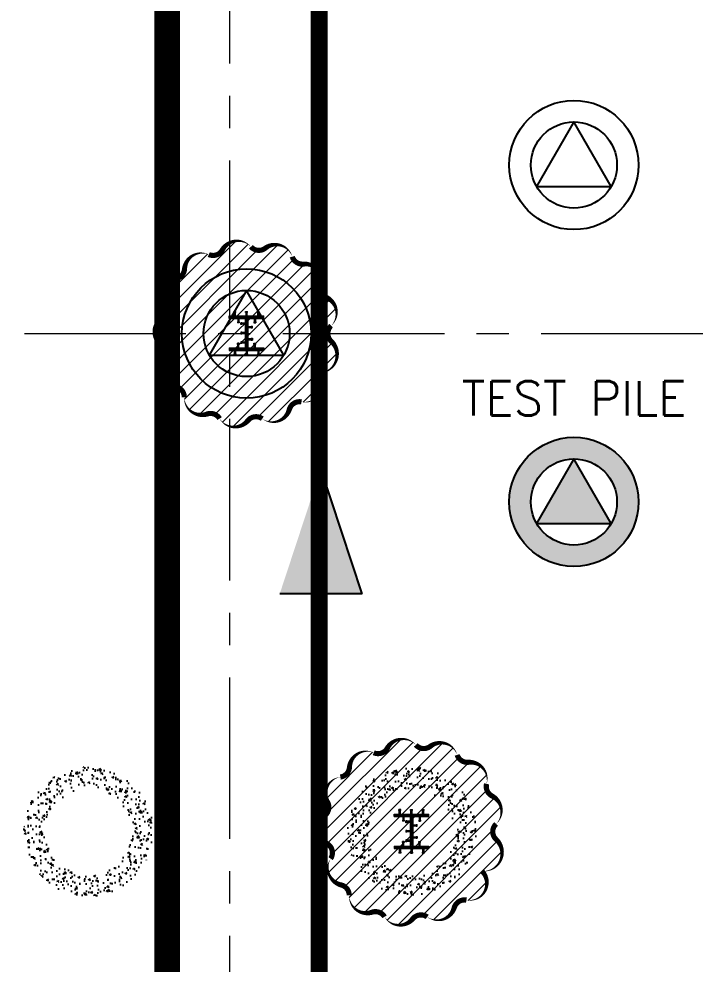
# Model space of a CAD drawing. Header units: millimetres. Extents: x -346728 to 1320345, y -537202 to -385966.
# Drawn here: x 431028 to 439029, y -431536 to -420565 of the extents above; entities that cross this region are included whole.
import ezdxf

# ---------------------------------------------------------------- set-up
doc = ezdxf.new("R2010")
doc.units = ezdxf.units.MM
doc.header["$LTSCALE"] = 100
doc.linetypes.add('HIDDEN', pattern=[9.524999999999999, 6.349999999999999, -3.174999999999999])
doc.linetypes.add('X1326_GLB$0$CENTER', pattern=[2, 1.25, -0.25, 0.25, -0.25])
for name, color, linetype, lineweight in [('A-giao thong', 8, 'Continuous', 15), ('KCMANH', 8, 'Continuous', 13), ('KINGPOST', 5, 'Continuous', 20), ('X1326_GLB$0$A-tim', 8, 'X1326_GLB$0$CENTER', 9)]:
    doc.layers.add(name, color=color, linetype=linetype, lineweight=lineweight)
for name, color, linetype in [('DM', 8, 'Continuous'), ('hach', 253, 'Continuous'), ('PL', 3, 'Continuous'), ('PLT', 6, 'Continuous'), ('thep doc', 6, 'Continuous')]:
    doc.layers.add(name, color=color, linetype=linetype)
doc.styles.add('simplex', font='simplex.shx')
pattern_1 = [(44.99999999999996, (188543.3296231151, 11377564.43864296), (-8.980256121069152, 8.980256121069143), []), (135, (188543.3296231151, 11377564.43864296), (-8.980256121069152, -8.980256121069143), [])]

# ---------------------------------------------------------------- blocks, each defined once
blk = doc.blocks.new('LVL-KHUNGTEN')
blk.add_lwpolyline([(61072.91373489425, 41092.78793908656), (119123.5098692991, 41092.78793908656), (119123.5098692991, 61.8816838347775), (61072.91373489425, 61.8816838347775)], close=True)
blk = doc.blocks.new('KP50')
at = {"ltscale": 0.1}
h = blk.add_hatch(color=6, dxfattribs=at)
h.dxf.hatch_style = 1
h.paths.add_polyline_path([(14.40000000000146, 171.2000000000044), (-14.39999999999418, 171.2000000000044), (-14.39999999999418, 142.3999999999869)])
h.paths.add_polyline_path([(-14.39999999999418, -142.3999999999724), (-14.39999999999418, -171.1999999999898), (14.40000000000146, -171.1999999999898)])
at = {"layer": 'KCMANH', "linetype": 'ByBlock'}
h = blk.add_hatch(dxfattribs=at)
h.set_pattern_fill('ANSI37', color=6, scale=4, style=0)
h.set_pattern_definition(pattern_1)
h.paths.add_polyline_path([(-200, 200.0000000000073), (-200, 171.2000000000044), (200, 171.2000000000044), (200, 200.0000000000073)])
h = blk.add_hatch(dxfattribs=at)
h.set_pattern_fill('ANSI37', color=6, scale=4, style=0)
h.set_pattern_definition([(44.99999999999996, (188728.9296231151, 11377564.43864296), (-8.980256121069152, 8.980256121069143), []), (135, (188728.9296231151, 11377564.43864296), (-8.980256121069152, -8.980256121069143), [])])
h.paths.add_polyline_path([(14.40000000000146, 171.2000000000044), (-14.39999999999418, 142.3999999999869), (-14.39999999999418, -142.3999999999724), (14.40000000000146, -171.1999999999898)])
h = blk.add_hatch(dxfattribs=at)
h.set_pattern_fill('ANSI37', color=6, scale=4, style=0)
h.set_pattern_definition(pattern_1)
h.paths.add_polyline_path([(-200, -171.1999999999898), (-200, -199.9999999999927), (200, -199.9999999999927), (200, -171.1999999999898)])
for p, q in [((-125.1904738589728, 252.8000000000029), (-145.990473858983, 252.8000000000029)), ((-145.990473858983, 240), (-145.990473858983, 252.8000000000029)), ((-125.1904738589728, 240), (-145.990473858983, 240)), ((-141.9904738589757, 200), (-141.9904738589757, 240)), ((-129.1904738589801, 200), (-129.1904738589801, 240)), ((-125.1904738589728, 240), (-125.1904738589728, 252.8000000000029)), ((-10.40000000000146, 252.8000000000029), (10.40000000000146, 252.8000000000029)), ((-10.40000000000146, 240), (-10.40000000000146, 252.8000000000029)), ((-10.40000000000146, 240), (10.40000000000146, 240)), ((-6.400000000001455, 200), (-6.400000000001455, 240)), ((6.400000000001455, 200), (6.400000000001455, 240)), ((10.40000000000146, 240), (10.40000000000146, 252.8000000000029)), ((125.1904738589801, 252.8000000000029), (145.990473858983, 252.8000000000029)), ((125.1904738589801, 240), (125.1904738589801, 252.8000000000029)), ((125.1904738589801, 240), (145.990473858983, 240)), ((129.1904738589801, 200), (129.1904738589801, 240)), ((141.990473858983, 200), (141.990473858983, 240)), ((145.990473858983, 240), (145.990473858983, 252.8000000000029)), ((-85.19047385897284, 131.1999999999935), (-105.990473858983, 131.1999999999935)), ((-105.990473858983, 131.1999999999935), (-105.990473858983, 118.4000000000015)), ((-85.19047385897284, 118.4000000000015), (-105.990473858983, 118.4000000000015)), ((-101.9904738589757, 171.1999999999935), (-101.9904738589757, 131.1999999999935)), ((-89.19047385898011, 171.1999999999935), (-89.19047385898011, 131.1999999999935)), ((-85.19047385897284, 131.1999999999935), (-85.19047385897284, 118.4000000000015)), ((-67.19999999999709, 99.5998938560515), (-67.19999999999709, 120.3998938560471)), ((-54.39999999999418, 120.3998938560471), (-67.19999999999709, 120.3998938560471)), ((-54.39999999999418, 99.5998938560515), (-54.39999999999418, 120.3998938560471)), ((-14.39999999999418, 116.3998938560471), (-54.39999999999418, 116.3998938560471)), ((85.19047385898011, 131.1999999999935), (105.990473858983, 131.1999999999935)), ((85.19047385898011, 131.1999999999935), (85.19047385898011, 118.4000000000015)), ((85.19047385898011, 118.4000000000015), (105.990473858983, 118.4000000000015)), ((89.19047385898011, 171.1999999999935), (89.19047385898011, 131.1999999999935)), ((101.990473858983, 171.1999999999935), (101.990473858983, 131.1999999999935)), ((105.990473858983, 131.1999999999935), (105.990473858983, 118.4000000000015)), ((-54.39999999999418, 99.5998938560515), (-67.19999999999709, 99.5998938560515)), ((-67.19999999999709, 10.40000000000146), (-67.19999999999709, -10.40000000000509)), ((-54.39999999999418, 10.40000000000146), (-67.19999999999709, 10.40000000000146)), ((-14.39999999999418, 103.5998938560479), (-54.39999999999418, 103.5998938560479)), ((-54.39999999999418, 10.40000000000146), (-54.39999999999418, -10.40000000000509)), ((-14.39999999999418, 6.399999999997817), (-54.39999999999418, 6.399999999997817)), ((14.40000000000146, 76.39989385604713), (54.40000000000146, 76.39989385604713)), ((14.40000000000146, 63.59989385604786), (54.40000000000146, 63.59989385604786)), ((54.40000000000146, 59.59989385605149), (54.40000000000146, 80.39989385604713)), ((54.40000000000146, 80.39989385604713), (67.20000000000437, 80.39989385604713)), ((54.40000000000146, 59.59989385605149), (67.20000000000437, 59.59989385605149)), ((67.20000000000437, 59.59989385605149), (67.20000000000437, 80.39989385604713)), ((-54.39999999999418, -10.40000000000509), (-67.19999999999709, -10.40000000000509)), ((-67.19999999999709, -99.5998938560515), (-67.19999999999709, -120.3998938560471)), ((-54.39999999999418, -99.5998938560515), (-67.19999999999709, -99.5998938560515)), ((-14.39999999999418, -6.400000000001455), (-54.39999999999418, -6.400000000001455)), ((-54.39999999999418, -99.5998938560515), (-54.39999999999418, -120.3998938560471)), ((-14.39999999999418, -103.5998938560515), (-54.39999999999418, -103.5998938560515)), ((14.40000000000146, -63.59989385605149), (54.40000000000146, -63.59989385605149)), ((14.40000000000146, -76.39989385604713), (54.40000000000146, -76.39989385604713)), ((54.40000000000146, -59.59989385605149), (54.40000000000146, -80.39989385604713)), ((54.40000000000146, -59.59989385605149), (67.20000000000437, -59.59989385605149)), ((54.40000000000146, -80.39989385604713), (67.20000000000437, -80.39989385604713)), ((67.20000000000437, -59.59989385605149), (67.20000000000437, -80.39989385604713)), ((-141.9904738589757, -200), (-141.9904738589757, -240)), ((-129.1904738589801, -200), (-129.1904738589801, -240)), ((-85.19047385897284, -118.4000000000015), (-105.990473858983, -118.4000000000015)), ((-105.990473858983, -131.1999999999971), (-105.990473858983, -118.4000000000015)), ((-85.19047385897284, -131.1999999999971), (-105.990473858983, -131.1999999999971)), ((-101.9904738589757, -171.1999999999971), (-101.9904738589757, -131.1999999999971)), ((-89.19047385898011, -171.1999999999971), (-89.19047385898011, -131.1999999999971)), ((-85.19047385897284, -131.1999999999971), (-85.19047385897284, -118.4000000000015)), ((-54.39999999999418, -120.3998938560471), (-67.19999999999709, -120.3998938560471)), ((-14.39999999999418, -116.3998938560471), (-54.39999999999418, -116.3998938560471)), ((-6.400000000001455, -200), (-6.400000000001455, -240)), ((6.400000000001455, -200), (6.400000000001455, -240)), ((85.19047385898011, -118.4000000000015), (105.990473858983, -118.4000000000015)), ((85.19047385898011, -131.1999999999971), (85.19047385898011, -118.4000000000015)), ((85.19047385898011, -131.1999999999971), (105.990473858983, -131.1999999999971)), ((89.19047385898011, -171.1999999999971), (89.19047385898011, -131.1999999999971)), ((101.990473858983, -171.1999999999971), (101.990473858983, -131.1999999999971)), ((105.990473858983, -131.1999999999971), (105.990473858983, -118.4000000000015)), ((129.1904738589801, -200), (129.1904738589801, -240)), ((141.990473858983, -200), (141.990473858983, -240)), ((-125.1904738589728, -240), (-145.990473858983, -240)), ((-145.990473858983, -240), (-145.990473858983, -252.8000000000029)), ((-125.1904738589728, -252.8000000000029), (-145.990473858983, -252.8000000000029)), ((-125.1904738589728, -240), (-125.1904738589728, -252.8000000000029)), ((-10.40000000000146, -240), (10.40000000000146, -240)), ((-10.40000000000146, -240), (-10.40000000000146, -252.8000000000029)), ((-10.40000000000146, -252.8000000000029), (10.40000000000146, -252.8000000000029)), ((10.40000000000146, -240), (10.40000000000146, -252.8000000000029)), ((125.1904738589801, -240), (145.990473858983, -240)), ((125.1904738589801, -240), (125.1904738589801, -252.8000000000029)), ((125.1904738589801, -252.8000000000029), (145.990473858983, -252.8000000000029)), ((145.990473858983, -240), (145.990473858983, -252.8000000000029))]:
    blk.add_line(p, q, dxfattribs=at)
at = {"layer": 'KINGPOST', "color": 6, "linetype": 'ByBlock'}
for p, q in [((-200, 200), (200, 200)), ((-200, 171.1999999999935), (-200, 200)), ((-200, 171.1999999999935), (200, 171.1999999999935)), ((-14.39999999999418, 171.1999999999935), (-14.39999999999418, -171.1999999999971)), ((-14.39999999997235, 142.4000000000015), (14.40000000000146, 171.1999999999935)), ((14.40000000000146, 171.1999999999935), (14.40000000000146, -171.1999999999971)), ((200, 171.1999999999935), (200, 200)), ((-200, -171.1999999999971), (200, -171.1999999999971)), ((-200, -171.1999999999971), (-200, -200)), ((-200, -200), (200, -200)), ((-14.39999999997235, -142.4000000000015), (14.40000000000146, -171.1999999999971)), ((200, -171.1999999999971), (200, -200))]:
    blk.add_line(p, q, dxfattribs=at)
blk.add_lwpolyline([(-14.39999999999418, 0), (14.40000000000146, 0)], dxfattribs=at)
blk = doc.blocks.new('B1 Kingpost Layout Plan1')
at = {"layer": 'KCMANH', "linetype": 'ByBlock'}
for p in [(63074.87515115773, -9446.26368807815, 4.915949125461339e-05), (64989.579109304, -15228.64484498394, -1.299204313909286e-06)]:
    blk.add_blockref('KP50', p, dxfattribs=at)

msp = doc.modelspace()

# ---------------------------------------------------------------- hatches: boundary and pattern name
at = {"ltscale": 0.1}
h = msp.add_hatch(color=3, dxfattribs=at)
h.dxf.hatch_style = 1
h.paths.add_polyline_path([(433685.623726429, -424045.2043332192), (433656.823726429, -424045.2043332192), (433656.823726429, -424074.0043332192)])
h.paths.add_polyline_path([(433656.823726429, -424358.8043332191), (433656.823726429, -424387.6043332192), (433685.623726429, -424387.6043332192)])
h = msp.add_hatch(color=3, dxfattribs=at)
h.dxf.hatch_style = 1
h.paths.add_polyline_path([(435600.3276845753, -429827.5854901249), (435571.5276845755, -429827.5854901249), (435571.5276845755, -429856.385490125)])
h.paths.add_polyline_path([(435571.5276845755, -430141.1854901249), (435571.5276845755, -430169.985490125), (435600.3276845753, -430169.985490125)])
at = {"layer": 'A-giao thong', "transparency": 33554572}
h = msp.add_hatch(dxfattribs=at)
h.set_pattern_fill('ANSI31', color=256, scale=1000)
h.set_pattern_definition([(45, (395322.2583374158, -521473.045831643), (-88.38834764831843, 88.38834764831844), [])])
edge = h.paths.add_edge_path()
edge.add_arc((434516.3349027914, -423980.7105831704), 200.091326396924, 313.1890045741997, 423.1890044747136)
edge.add_arc((434662.1439714274, -423692.1952821818), 123.1753799015254, 165.3246326879942, 243.18900447470742, ccw=False)
edge.add_arc((434349.1822620347, -423610.235107798), 200.3404647350627, 345.3246326879935, 455.3246325885028)
edge.add_arc((434319.160424959, -423288.1152682515), 123.1753799015117, 197.4523541326421, 275.32463258850305, ccw=False)
edge.add_arc((434010.6234763219, -423385.1145893393), 200.2499081724988, 17.45235413264597, 127.4523540331561)
edge.add_arc((433813.948079126, -423128.3604168247), 123.1753799015265, 221.3374224332373, 307.4523540331534, ccw=False)
edge.add_arc((433568.9020165341, -423343.9223833603), 203.1902650560175, 41.33742243323479, 151.337422333742)
edge.add_arc((433282.5293380812, -423187.3809407827), 123.1753799015094, 245.97207067360318, 331.33742233374693, ccw=False)
edge.add_arc((433150.8315241349, -423482.7914464293), 200.261910843809, 65.97207067360544, 175.9720705741139)
edge.add_arc((432828.1931467138, -423460.0723254112), 123.1753799015126, 278.0994113494279, 355.97207057411634, ccw=False)
edge.add_arc((432873.7730225023, -423780.3568143927), 200.3361020571378, 98.09941134942484, 208.0994112499362)
edge.add_arc((432588.3932870394, -423932.7316336585), 123.175379901518, -50.51419146834911, 28.099411249937475, ccw=False)
edge.add_arc((432794.3119070926, -424182.6569931938), 200.6535308265784, 129.4858085316449, 239.4858084321514)
edge.add_arc((432629.8872064495, -424461.6367079434), 123.1753799015154, -33.38585266077672, 59.48580843215609, ccw=False)
edge.add_arc((432899.8253754157, -424639.5325194584), 200.1101515091129, 146.6141473392238, 256.6141472397279)
edge.add_arc((432824.982284759, -424954.0353757259), 123.1753799015155, -1.2513417107547866, 76.61414723972922, ccw=False)
edge.add_arc((433148.4245494325, -424961.1004887923), 200.3440389897893, 178.7486582892484, 288.7486581897573)
edge.add_arc((433252.4092840083, -425267.4532093205), 123.1753799015132, 30.876836025434216, 108.7486581897549, ccw=False)
edge.add_arc((433529.9853745404, -425101.4797259256), 200.2371789537907, 210.876836025434, 320.876835925943)
edge.add_arc((433780.886046046, -425305.549655762), 123.1753799015087, 54.01226688685409, 140.8768359259447, ccw=False)
edge.add_arc((433972.6293279031, -425041.5188128573), 203.1339398279393, 234.0122668868539, 344.0122667873574)
edge.add_arc((434286.3172272267, -425131.3946937157), 123.1753799015273, 79.39644157920287, 164.0122667873614, ccw=False)
edge.add_arc((434345.8357716827, -424813.4693676275), 200.2731787634664, 259.3964415791925, 404.1286010454199)
edge.add_arc((434510.7161451865, -424463.1026500668), 211.9778768860564, 264.279643978025, 407.3982272340489)
edge.add_arc((434737.5809639702, -424216.404333223), 123.175379901495, 133.189004574196, 227.3982272340362, ccw=False)
h = msp.add_hatch(dxfattribs=at)
h.set_pattern_fill('ANSI31', color=256, scale=1000)
h.set_pattern_definition([(45, (397236.9622955623, -527255.4269885488), (-88.38834764831843, 88.38834764831844), [])])
edge = h.paths.add_edge_path()
edge.add_arc((436431.0388609376, -429763.0917400762), 200.091326396924, 313.1890045741997, 423.1890044747136)
edge.add_arc((436576.8479295737, -429474.5764390876), 123.1753799015254, 165.3246326879942, 243.18900447470742, ccw=False)
edge.add_arc((436263.886220181, -429392.6162647038), 200.3404647350627, 345.3246326879935, 455.3246325885028)
edge.add_arc((436233.8643831052, -429070.4964251572), 123.1753799015117, 197.4523541326421, 275.32463258850305, ccw=False)
edge.add_arc((435925.3274344681, -429167.4957462451), 200.2499081724988, 17.45235413264597, 127.4523540331561)
edge.add_arc((435728.6520372725, -428910.7415737305), 123.1753799015265, 221.3374224332373, 307.4523540331534, ccw=False)
edge.add_arc((435483.6059746803, -429126.3035402661), 203.1902650560175, 41.33742243323479, 151.337422333742)
edge.add_arc((435197.2332962277, -428969.7620976885), 123.1753799015094, 245.97207067360318, 331.33742233374693, ccw=False)
edge.add_arc((435065.5354822812, -429265.1726033351), 200.261910843809, 65.97207067360544, 175.9720705741139)
edge.add_arc((434742.8971048603, -429242.453482317), 123.1753799015126, 278.0994113494279, 355.97207057411634, ccw=False)
edge.add_arc((434788.4769806488, -429562.7379712985), 200.3361020571378, 98.09941134942484, 208.0994112499362)
edge.add_arc((434503.0972451859, -429715.1127905643), 123.175379901518, -50.51419146834911, 28.099411249937475, ccw=False)
edge.add_arc((434709.0158652389, -429965.0381500996), 200.6535308265784, 129.4858085316449, 239.4858084321514)
edge.add_arc((434544.591164596, -430244.0178648492), 123.1753799015154, -33.38585266077672, 59.48580843215609, ccw=False)
edge.add_arc((434814.5293335622, -430421.9136763642), 200.1101515091129, 146.6141473392238, 256.6141472397279)
edge.add_arc((434739.6862429055, -430736.4165326317), 123.1753799015155, -1.2513417107547866, 76.61414723972922, ccw=False)
edge.add_arc((435063.1285075788, -430743.4816456981), 200.3440389897893, 178.7486582892484, 288.7486581897573)
edge.add_arc((435167.1132421545, -431049.8343662263), 123.1753799015132, 30.876836025434216, 108.7486581897549, ccw=False)
edge.add_arc((435444.6893326869, -430883.8608828314), 200.2371789537907, 210.876836025434, 320.876835925943)
edge.add_arc((435695.5900041923, -431087.9308126678), 123.1753799015087, 54.01226688685409, 140.8768359259447, ccw=False)
edge.add_arc((435887.3332860494, -430823.8999697631), 203.1339398279393, 234.0122668868539, 344.0122667873574)
edge.add_arc((436201.0211853732, -430913.7758506215), 123.1753799015273, 79.39644157920287, 164.0122667873614, ccw=False)
edge.add_arc((436260.539729829, -430595.8505245332), 200.2731787634664, 259.3964415791925, 404.1286010454199)
edge.add_arc((436425.420103333, -430245.4838069726), 211.9778768860564, 264.279643978025, 407.3982272340489)
edge.add_arc((436652.2849221165, -429998.7854901288), 123.175379901495, 133.189004574196, 227.3982272340362, ccw=False)
at = {"layer": 'hach'}
h = msp.add_hatch(dxfattribs=at)
h.set_pattern_fill('ANSI31', color=256, scale=70)
h.set_pattern_definition([(45, (342151.2213262877, -508591.2227448209), (-157.1544821187101, 157.1544821187102), [])])
h.paths.add_polyline_path([(362433.3801022533, -410142.157258469), (348853.8926203205, -428107.5122169152), (376146.7434840773, -501359.0065796374), (382446.7504393198, -503970.9423327898), (458369.0723871468, -469396.5978761645), (462927.8694431226, -462329.4458765544), (462919.8279490094, -415142.6860857411), (457917.8110400178, -410142.1572584765)])
h.paths.add_polyline_path([(363030.572598144, -411342.1571560285), (350208.3245424145, -428305.7014718884), (377088.8498291909, -500450.5520168371), (382424.3063307689, -502662.5923677236), (457551.450776385, -468450.3646135417), (461727.809133747, -461976.0778765109), (461719.6650677317, -415639.3961758266), (457420.8592675527, -411342.1571560359)], flags=16)
h = msp.add_hatch(dxfattribs=at)
h.set_pattern_fill('AR-CONC', color=256, scale=4)
h.set_pattern_definition([(49.99999999999999, (342151.2213262877, -508591.2227448209), (728.738675984016, -63.75634215561234), [76.2, -838.2]), (355, (342151.2213262877, -508591.2227448209), (-140.9736856998774, 764.2273809561406), [60.96, -670.56233668]), (100.4514446999999, (342211.9493542878, -508596.5357588209), (587.7649883614131, 700.4710076487804), [64.76003519999986, -712.3609783999989]), (46.18420000000002, (342151.2213262877, -508388.022744821), (1084.31616356852, -168.1693117309086), [114.2999999999996, -1257.299999999994]), (96.63555760999992, (342241.5809262877, -508402.0367448209), (949.616536206012, 989.7044983908861), [97.14009256, -1068.54243264]), (351.1841511700001, (342151.2213262877, -508388.022744821), (949.6165362599081, 989.7044983421306), [91.43986828, -1005.83892768]), (21, (342252.8213262878, -508438.822744821), (606.4575650765299, -409.0607927483504), [76.2, -838.2]), (326.0000000000001, (342252.8213262878, -508438.822744821), (247.2081133905883, 736.7518644892771), [60.96, -670.56]), (71.45144499999999, (342303.3594566878, -508472.911144421), (853.6656771148646, 327.691075543621), [64.7600352, -712.3597503999999]), (37.50000000000001, (342151.2213262877, -508591.2227448209), (12.35441300236727, 338.2201554926124), [0, -662.432, 0, -680.72, 0, -673.1]), (7.499999999999999, (342151.2213262877, -508591.2227448209), (267.278650041223, 400.722299272478), [0, -388.112, 0, -647.192, 0, -256.54]), (327.5, (341924.6533262877, -508591.2227448209), (542.3623806674856, -22.91497597069377), [0, -254, 0, -792.48, 0, -1051.56]), (317.5, (341823.0533262876, -508591.2227448209), (592.5167255440722, 101.7059641333321), [0, -330.2, 0, -526.288, 0, -746.76])])
h.paths.add_polyline_path([(362433.3801022533, -410142.157258469), (348853.8926203205, -428107.5122169152), (376146.7434840773, -501359.0065796374), (382446.7504393198, -503970.9423327898), (458369.0723871468, -469396.5978761645), (462927.8694431226, -462329.4458765544), (462919.8279490094, -415142.6860857411), (457917.8110400178, -410142.1572584765)])
h.paths.add_polyline_path([(363030.572598144, -411342.1571560285), (350208.3245424145, -428305.7014718884), (377088.8498291909, -500450.5520168371), (382424.3063307689, -502662.5923677236), (457551.450776385, -468450.3646135417), (461727.809133747, -461976.0778765109), (461719.6650677317, -415639.3961758266), (457420.8592675527, -411342.1571560359)], flags=16)
at = {"layer": 'PL'}
h = msp.add_hatch(color=6, dxfattribs=at)
h.dxf.hatch_style = 1
h.paths.add_polyline_path([(436721.1928565705, -426171.4414372903, 1), (438221.1928565705, -426171.4414372903, 1)])
h.paths.add_polyline_path([(437971.1928565705, -426171.4414372903, -1), (436971.1928565705, -426171.4414372903, -1)], flags=16)
h.paths.add_polyline_path([(437471.1928565705, -425671.4414372903), (437904.2055584626, -426421.4414372903), (437038.1801546782, -426421.4414372903)], flags=0)
h = msp.add_hatch(color=8, dxfattribs=at)
h.dxf.hatch_style = 1
h.paths.add_polyline_path([(436721.192928114, -426171.4415397283, 1), (438221.192928114, -426171.4415397283, 1)])
h.paths.add_polyline_path([(437971.192928114, -426171.4415397283, -1), (436971.192928114, -426171.4415397283, -1)], flags=16)
h.paths.add_polyline_path([(437471.192928114, -425671.4415397283), (437904.2056300063, -426421.4415397283), (437038.180226222, -426421.4415397283)], flags=0)
h = msp.add_hatch(color=6, dxfattribs=at)
h.dxf.hatch_style = 1
h.paths.add_polyline_path([(437471.1928565705, -425671.4414372903), (437038.1801546782, -426421.4414372903), (437904.2055584626, -426421.4414372903)])
h = msp.add_hatch(color=8, dxfattribs=at)
h.dxf.hatch_style = 1
h.paths.add_polyline_path([(437471.192928114, -425671.4415397283), (437038.180226222, -426421.4415397283), (437904.2056300063, -426421.4415397283)])
h = msp.add_hatch(dxfattribs=at)
h.set_pattern_fill('AR-CONC', color=6)
h.set_pattern_definition([(130, (424337.694088589, -442460.0717796776), (-182.184668996004, -15.93908553890309), [19.05, -209.55]), (185, (424337.694088589, -442460.0717796776), (35.24342142496934, 191.0568452390351), [15.24, -167.64058417]), (79.54855530000003, (424322.5120815889, -442461.4000331776), (-146.9412470903533, 175.1177519121951), [16.1900088, -178.0902446]), (133.8157999999999, (424337.694088589, -442409.2717796775), (-271.0790408921299, -42.04232793272715), [28.57499999999999, -314.3249999999998]), (83.36444239000005, (424315.104188589, -442412.7752796775), (-237.404134051503, 247.4261245977215), [24.28502314, -267.13560816]), (188.81584883, (424337.694088589, -442409.2717796775), (-237.404134064977, 247.4261245855326), [22.85996706999999, -251.4597319199999]), (159, (424312.2940885891, -442421.9717796776), (-151.6143912691325, -102.2651981870876), [19.05, -209.55]), (214, (424312.2940885891, -442421.9717796776), (-61.80202834764707, 184.1879661223193), [15.24, -167.64]), (108.548555, (424299.6595559889, -442430.4938795776), (-213.4164192787161, 81.92276888590524), [16.19000879999995, -178.0899375999996]), (142.5, (424337.694088589, -442460.0717796776), (-3.088603250591817, 84.55503887315311), [0, -165.608, 0, -170.18, 0, -168.275]), (172.5, (424337.694088589, -442460.0717796776), (-66.81966251030575, 100.1805748181195), [0, -97.02799999999999, 0, -161.798, 0, -64.135]), (212.5, (424394.336088589, -442460.0717796776), (-135.5905951668714, -5.728743992673444), [0, -63.49999999999991, 0, -198.1199999999996, 0, -262.8899999999992]), (222.5, (424419.7360885889, -442460.0717796776), (-148.129181386018, 25.42649103333303), [0, -82.55, 0, -131.572, 0, -186.69])])
edge = h.paths.add_edge_path()
edge.add_ellipse((431835.9276845751, -429998.785490125), major_axis=(530.3300858899146, 530.3300858899145), ratio=0.9999999999999853, start_angle=134.9999999999996, end_angle=314.9999999999996)
edge.add_ellipse((431835.9276845751, -429998.785490125), major_axis=(530.3300858899146, 530.3300858899145), ratio=0.9999999999999853, start_angle=314.9999999999996, end_angle=494.9999999999995)
edge = h.paths.add_edge_path(flags=16)
edge.add_ellipse((431835.9276845751, -429998.785490125), major_axis=(-353.553390593285, 353.553390593285), ratio=0.9999999999999364, start_angle=45.00000000000182, end_angle=225.0000000000018, ccw=False)
edge.add_ellipse((431835.9276845751, -429998.785490125), major_axis=(-353.553390593285, 353.553390593285), ratio=0.9999999999999364, start_angle=-134.99999999999812, end_angle=45.00000000000182, ccw=False)
h.paths.add_polyline_path([(431835.9276845751, -429498.785490125), (432268.9403864672, -430248.785490125), (431402.9149826829, -430248.785490125)], flags=0)
h = msp.add_hatch(dxfattribs=at)
h.set_pattern_fill('AR-CONC', color=6)
h.set_pattern_definition([(130, (424337.6941601327, -442460.0718821156), (-182.184668996004, -15.93908553890309), [19.05, -209.55]), (185, (424337.6941601327, -442460.0718821156), (35.24342142496934, 191.0568452390351), [15.24, -167.64058417]), (79.54855530000003, (424322.5121531329, -442461.4001356155), (-146.9412470903533, 175.1177519121951), [16.1900088, -178.0902446]), (133.8157999999999, (424337.6941601327, -442409.2718821155), (-271.0790408921299, -42.04232793272715), [28.57499999999999, -314.3249999999998]), (83.36444239000005, (424315.1042601327, -442412.7753821155), (-237.404134051503, 247.4261245977215), [24.28502314, -267.13560816]), (188.81584883, (424337.6941601327, -442409.2718821155), (-237.404134064977, 247.4261245855326), [22.85996706999997, -251.4597319199998]), (159, (424312.2941601328, -442421.9718821155), (-151.6143912691325, -102.2651981870876), [19.05, -209.55]), (214, (424312.2941601328, -442421.9718821155), (-61.80202834764707, 184.1879661223193), [15.24, -167.64]), (108.548555, (424299.6596275326, -442430.4939820155), (-213.4164192787161, 81.92276888590524), [16.19000879999994, -178.0899375999995]), (142.5, (424337.6941601327, -442460.0718821156), (-3.088603250591817, 84.55503887315311), [0, -165.608, 0, -170.18, 0, -168.275]), (172.5, (424337.6941601327, -442460.0718821156), (-66.81966251030575, 100.1805748181195), [0, -97.02799999999999, 0, -161.798, 0, -64.135]), (212.5, (424394.3361601327, -442460.0718821156), (-135.5905951668714, -5.728743992673444), [0, -63.49999999999989, 0, -198.1199999999995, 0, -262.8899999999991]), (222.5, (424419.7361601326, -442460.0718821156), (-148.129181386018, 25.42649103333303), [0, -82.55, 0, -131.572, 0, -186.69])])
edge = h.paths.add_edge_path()
edge.add_ellipse((431835.9277561186, -429998.785592563), major_axis=(530.33008588992, 530.33008588992), ratio=0.9999999999999646, start_angle=134.999999999999, end_angle=314.999999999999)
edge.add_ellipse((431835.9277561186, -429998.785592563), major_axis=(530.33008588992, 530.33008588992), ratio=0.9999999999999646, start_angle=314.999999999999, end_angle=494.9999999999989)
edge = h.paths.add_edge_path(flags=16)
edge.add_ellipse((431835.9277561186, -429998.785592563), major_axis=(-353.553390593312, 353.5533905933119), ratio=0.9999999999997844, start_angle=45.000000000006196, end_angle=225.0000000000062, ccw=False)
edge.add_ellipse((431835.9277561186, -429998.785592563), major_axis=(353.5533905933058, 353.5533905933058), ratio=0.999999999999819, start_angle=-45.00000000000517, end_angle=134.9999999999948, ccw=False)
h.paths.add_polyline_path([(431835.9277561186, -429498.785592563), (432268.9404580109, -430248.785592563), (431402.9150542266, -430248.785592563)], flags=0)
h = msp.add_hatch(dxfattribs=at)
h.set_pattern_fill('AR-CONC', color=6)
h.set_pattern_definition([(130, (420587.694088589, -442460.0717796776), (-182.184668996004, -15.93908553890309), [19.05, -209.55]), (185, (420587.694088589, -442460.0717796776), (35.24342142496934, 191.0568452390351), [15.24, -167.64058417]), (79.54855530000003, (420572.5120815889, -442461.4000331776), (-146.9412470903533, 175.1177519121951), [16.1900088, -178.0902446]), (133.8157999999999, (420587.694088589, -442409.2717796775), (-271.0790408921299, -42.04232793272715), [28.57499999999999, -314.3249999999998]), (83.36444239000005, (420565.104188589, -442412.7752796775), (-237.404134051503, 247.4261245977215), [24.28502314, -267.13560816]), (188.81584883, (420587.694088589, -442409.2717796775), (-237.404134064977, 247.4261245855326), [22.85996706999999, -251.4597319199999]), (159, (420562.2940885891, -442421.9717796776), (-151.6143912691325, -102.2651981870876), [19.05, -209.55]), (214, (420562.2940885891, -442421.9717796776), (-61.80202834764707, 184.1879661223193), [15.24, -167.64]), (108.548555, (420549.6595559889, -442430.4938795776), (-213.4164192787161, 81.92276888590524), [16.19000879999995, -178.0899375999996]), (142.5, (420587.694088589, -442460.0717796776), (-3.088603250591817, 84.55503887315311), [0, -165.608, 0, -170.18, 0, -168.275]), (172.5, (420587.694088589, -442460.0717796776), (-66.81966251030575, 100.1805748181195), [0, -97.02799999999999, 0, -161.798, 0, -64.135]), (212.5, (420644.336088589, -442460.0717796776), (-135.5905951668714, -5.728743992673444), [0, -63.49999999999991, 0, -198.1199999999996, 0, -262.8899999999992]), (222.5, (420669.7360885889, -442460.0717796776), (-148.129181386018, 25.42649103333303), [0, -82.55, 0, -131.572, 0, -186.69])])
edge = h.paths.add_edge_path()
edge.add_ellipse((435585.9276845751, -429998.785490125), major_axis=(530.3300858899146, 530.3300858899145), ratio=0.9999999999999853, start_angle=134.9999999999996, end_angle=314.9999999999996)
edge.add_ellipse((435585.9276845751, -429998.785490125), major_axis=(530.3300858899146, 530.3300858899145), ratio=0.9999999999999853, start_angle=314.9999999999996, end_angle=494.9999999999995)
edge = h.paths.add_edge_path(flags=16)
edge.add_ellipse((435585.9276845751, -429998.785490125), major_axis=(-353.553390593285, 353.553390593285), ratio=0.9999999999999364, start_angle=45.00000000000182, end_angle=225.0000000000018, ccw=False)
edge.add_ellipse((435585.9276845751, -429998.785490125), major_axis=(-353.553390593285, 353.553390593285), ratio=0.9999999999999364, start_angle=-134.99999999999812, end_angle=45.00000000000182, ccw=False)
h.paths.add_polyline_path([(435585.9276845751, -429498.785490125), (436018.9403864672, -430248.785490125), (435152.9149826829, -430248.785490125)], flags=0)
h = msp.add_hatch(dxfattribs=at)
h.set_pattern_fill('AR-CONC', color=6)
h.set_pattern_definition([(130, (420587.6941601327, -442460.0718821156), (-182.184668996004, -15.93908553890309), [19.05, -209.55]), (185, (420587.6941601327, -442460.0718821156), (35.24342142496934, 191.0568452390351), [15.24, -167.64058417]), (79.54855530000003, (420572.5121531329, -442461.4001356155), (-146.9412470903533, 175.1177519121951), [16.1900088, -178.0902446]), (133.8157999999999, (420587.6941601327, -442409.2718821155), (-271.0790408921299, -42.04232793272715), [28.57499999999999, -314.3249999999998]), (83.36444239000005, (420565.1042601327, -442412.7753821155), (-237.404134051503, 247.4261245977215), [24.28502314, -267.13560816]), (188.81584883, (420587.6941601327, -442409.2718821155), (-237.404134064977, 247.4261245855326), [22.85996706999997, -251.4597319199998]), (159, (420562.2941601328, -442421.9718821155), (-151.6143912691325, -102.2651981870876), [19.05, -209.55]), (214, (420562.2941601328, -442421.9718821155), (-61.80202834764707, 184.1879661223193), [15.24, -167.64]), (108.548555, (420549.6596275326, -442430.4939820155), (-213.4164192787161, 81.92276888590524), [16.19000879999994, -178.0899375999995]), (142.5, (420587.6941601327, -442460.0718821156), (-3.088603250591817, 84.55503887315311), [0, -165.608, 0, -170.18, 0, -168.275]), (172.5, (420587.6941601327, -442460.0718821156), (-66.81966251030575, 100.1805748181195), [0, -97.02799999999999, 0, -161.798, 0, -64.135]), (212.5, (420644.3361601327, -442460.0718821156), (-135.5905951668714, -5.728743992673444), [0, -63.49999999999989, 0, -198.1199999999995, 0, -262.8899999999991]), (222.5, (420669.7361601326, -442460.0718821156), (-148.129181386018, 25.42649103333303), [0, -82.55, 0, -131.572, 0, -186.69])])
edge = h.paths.add_edge_path()
edge.add_ellipse((435585.9277561186, -429998.785592563), major_axis=(530.33008588992, 530.33008588992), ratio=0.9999999999999646, start_angle=134.999999999999, end_angle=314.999999999999)
edge.add_ellipse((435585.9277561186, -429998.785592563), major_axis=(530.33008588992, 530.33008588992), ratio=0.9999999999999646, start_angle=314.999999999999, end_angle=494.9999999999989)
edge = h.paths.add_edge_path(flags=16)
edge.add_ellipse((435585.9277561186, -429998.785592563), major_axis=(-353.553390593312, 353.5533905933119), ratio=0.9999999999997844, start_angle=45.000000000006196, end_angle=225.0000000000062, ccw=False)
edge.add_ellipse((435585.9277561186, -429998.785592563), major_axis=(353.5533905933058, 353.5533905933058), ratio=0.999999999999819, start_angle=-45.00000000000517, end_angle=134.9999999999948, ccw=False)
h.paths.add_polyline_path([(435585.9277561186, -429498.785592563), (436018.9404580109, -430248.785592563), (435152.9150542266, -430248.785592563)], flags=0)
at = {"layer": 'thep doc'}
h = msp.add_hatch(dxfattribs=at)
h.set_pattern_fill('ANSI31', color=256, angle=180)
h.set_pattern_definition([(225, (617147.6813806669, -768609.3554890701), (0.08838834764831843, -0.08838834764831846), [])])
h.paths.add_polyline_path([(434056.3696037699, -427238.4921801519), (434534.9771189946, -427238.4921801519), (434534.9771189946, -425785.1925856646)])
h.paths.add_polyline_path([(434534.9771189946, -427238.4921801519), (435013.5846342194, -427238.4921801519), (434534.9771189946, -425785.1925856646)])

# ---------------------------------------------------------------- linework, layer by layer
at = {"color": 5}
for points, elevation in [([(434653.2788471531, -424126.5971658361, 0, 60, 0.5205670500000068), (434606.5858608257, -423802.1292194363, 60, 60, -0.3534527118638525), (434542.9869715828, -423660.9897762263, 0, 60, 0.5205670500000036), (434330.5909352368, -423410.7591333597, 60, 60, -0.3534915216528338), (434201.6552166052, -423325.057117469, 0, 60, 0.52056705), (433888.8512102669, -423226.1443375846, 60, 60, -0.3944898867801987), (433721.4639518306, -423209.7167958755, 0, 60, 0.5205670499999941), (433390.6107614996, -423246.4620725064, 60, 60, -0.3907150967676189), (433232.3745515764, -423299.882814565, 0, 60, 0.5205670499999991), (432951.0642745854, -423468.7245014048, 60, 60, -0.3534933906758924), (432845.5474566201, -423582.0190438646, 0, 60, 0.5205670500000176), (432697.0501950386, -423874.7156827659, 60, 60, -0.3571345252974193), (432666.7189195373, -424027.7961880818, 0, 60, 0.520567049999982), (432692.4297228708, -424355.5206966464, 60, 60, -0.4289707164981073), (432732.7366484497, -424529.4169889558, 0, 60, 0.5205670499999676), (432853.4983339753, -424834.2062926494, 60, 60, -0.3534581953911722), (432948.1282892982, -424956.7253162216, 0, 60, 0.5205670499999923), (433212.8185873223, -425150.813803673, 60, 60, -0.3534892819256612), (433358.1273195844, -425204.2403058293, 0, 60, 0.5205670500000038), (433685.327649552, -425227.8272839931, 60, 60, -0.3982747208827367), (433853.2653811072, -425205.8831816096, 0, 60, 0.5205670499999902), (434167.9061864336, -425097.46830823, 60, 60, -0.3869502103842332), (434308.9830240843, -425010.3226661177, 0, 60, 0.7314348883771284), (434489.5876177888, -424674.0249239478, 0, 60, 0.7206828507104402), (434654.2037039435, -424307.0707918741, 60, 60, -0.435898308053293)], -2718.252193768843), ([(436567.9828052996, -429908.9783227419, 0, 60, 0.5205670500000068), (436521.2898189719, -429584.5103763421, 60, 60, -0.3534527118638525), (436457.6909297291, -429443.3709331321, 0, 60, 0.5205670500000036), (436245.2948933831, -429193.1402902654, 60, 60, -0.3534915216528338), (436116.3591747515, -429107.4382743748, 0, 60, 0.52056705), (435803.5551684134, -429008.5254944904, 60, 60, -0.3944898867801987), (435636.1679099771, -428992.0979527813, 0, 60, 0.5205670499999941), (435305.3147196458, -429028.8432294122, 60, 60, -0.3907150967676189), (435147.0785097229, -429082.2639714708, 0, 60, 0.5205670499999991), (434865.7682327319, -429251.1056583106, 60, 60, -0.3534933906758924), (434760.2514147666, -429364.4002007704, 0, 60, 0.5205670500000176), (434611.7541531851, -429657.0968396717, 60, 60, -0.3571345252974193), (434581.4228776838, -429810.1773449876, 0, 60, 0.520567049999982), (434607.133681017, -430137.9018535522, 60, 60, -0.4289707164981073), (434647.440606596, -430311.7981458616, 0, 60, 0.5205670499999676), (434768.2022921218, -430616.5874495552, 60, 60, -0.3534581953911722), (434862.8322474447, -430739.1064731274, 0, 60, 0.5205670499999923), (435127.5225454686, -430933.1949605788, 60, 60, -0.3534892819256612), (435272.8312777309, -430986.6214627351, 0, 60, 0.5205670500000038), (435600.0316076982, -431010.2084408989, 60, 60, -0.3982747208827367), (435767.9693392534, -430988.2643385153, 0, 60, 0.5205670499999902), (436082.6101445798, -430879.8494651358, 60, 60, -0.3869502103842332), (436223.6869822308, -430792.7038230235, 0, 60, 0.7314348883771284), (436404.2915759353, -430456.4060808536, 0, 60, 0.7206828507104402), (436568.90766209, -430089.4519487799, 60, 60, -0.435898308053293)], -2718.252244227539)]:
    msp.add_lwpolyline(points, format="xyseb", close=True, dxfattribs=dict(at, elevation=elevation))
at = {"layer": 'DM', "color": 7, "linetype": 'HIDDEN', "const_width": 300, "elevation": -1404.949429677715}
msp.add_lwpolyline([(432749.3962074112, -411339.7916897428), (432749.3962074112, -444604.3352446292)], dxfattribs=at)
at = {"layer": 'PL'}
for points, elevation in [([(437038.1801546782, -422511.3672291481), (437904.2055584628, -422511.3672291481), (437471.1928565705, -421761.3672291481)], -1404.949405946636), ([(437038.180226222, -422511.3673315861), (437904.2056300063, -422511.3673315861), (437471.192928114, -421761.3673315861)], -1404.949405955904), ([(433238.2110245366, -424466.4043332192), (434104.2364283209, -424466.4043332192), (433671.2237264286, -423716.4043332192)], -1404.949381037859), ([(433238.2110960801, -424466.4044356572), (434104.2364998647, -424466.4044356572), (433671.2237979724, -423716.4044356572)], -1404.949381047126), ([(437038.1801546782, -426421.4414372903), (437904.2055584628, -426421.4414372903), (437471.1928565705, -425671.4414372903)], -1404.949405946636), ([(437038.180226222, -426421.4415397283), (437904.2056300063, -426421.4415397283), (437471.192928114, -425671.4415397283)], -1404.949405955904)]:
    msp.add_lwpolyline(points, close=True, dxfattribs=dict(at, elevation=elevation))
for centre, radius in [((437471.1928565705, -422261.3672291481, -1404.949405946636), 750), ((437471.192928114, -422261.3673315861, -1404.949405955904), 750), ((437471.1928565705, -422261.3672291481, -1404.949405946636), 500), ((437471.192928114, -422261.3673315861, -1404.949405955904), 500), ((433671.2237264286, -424216.4043332192, -1404.949381037859), 750), ((433671.2237979724, -424216.4044356572, -1404.949381047126), 750), ((433671.2237264286, -424216.4043332192, -1404.949381037859), 500), ((433671.2237979724, -424216.4044356572, -1404.949381047126), 500), ((437471.1928565705, -426171.4414372903, -1404.949405946636), 750), ((437471.192928114, -426171.4415397283, -1404.949405955904), 750), ((437471.1928565705, -426171.4414372903, -1404.949405946636), 500), ((437471.192928114, -426171.4415397283, -1404.949405955904), 500)]:
    msp.add_circle(centre, radius, dxfattribs=at)
at = {"layer": 'thep doc'}
msp.add_line((435013.5846342194, -427238.4921801519, -3876.716966757267), (434056.3696037699, -427238.4921801519, -3876.716966757267), dxfattribs=at)
at = {"layer": 'thep doc', "const_width": 200, "elevation": -3876.716966757267}
msp.add_lwpolyline([(434514.5822601938, -441691.0622106209), (434514.5822601938, -414199.7906190377)], dxfattribs=at)
at = {"layer": 'thep doc', "elevation": -3876.716966757267}
msp.add_lwpolyline([(435013.5846342194, -427238.4921801519), (434534.9771189946, -425785.1925856646)], dxfattribs=at)
at = {"layer": 'X1326_GLB$0$A-tim', "ltscale": 15}
for p, q in [((433471.2633687221, -398208.6109563511, -1404.949430848837), (433471.263368723, -512162.695561827, -1404.94943131333)), ((341092.1169962919, -424216.4042307787, -1404.949430906714), (475778.665428832, -424216.4042307789, -1404.949430916082))]:
    msp.add_line(p, q, dxfattribs=at)

# ---------------------------------------------------------------- block references
at = {"extrusion": (0.005970236709927127, -2.28885336656151e-18, 0.9999821779780016), "xscale": 3.385207865094198, "yscale": 3.385207865094198, "zscale": 3.385207865094198}
msp.add_blockref('LVL-KHUNGTEN', (112985.2448162852, -525073.6189301613, 1027.739435108575), dxfattribs=at)
msp.add_blockref('B1 Kingpost Layout Plan1', (370596.3485037279, -414765.9628913942, -1404.949430139306))

# ---------------------------------------------------------------- texts
at = {"layer": 'PLT', "style": 'simplex'}
msp.add_text('TEST PILE', height=400, dxfattribs=at).set_placement((436170.1352349828, -425168.6877516943, -1404.949403758321))

doc.saveas('drawing.dxf')
